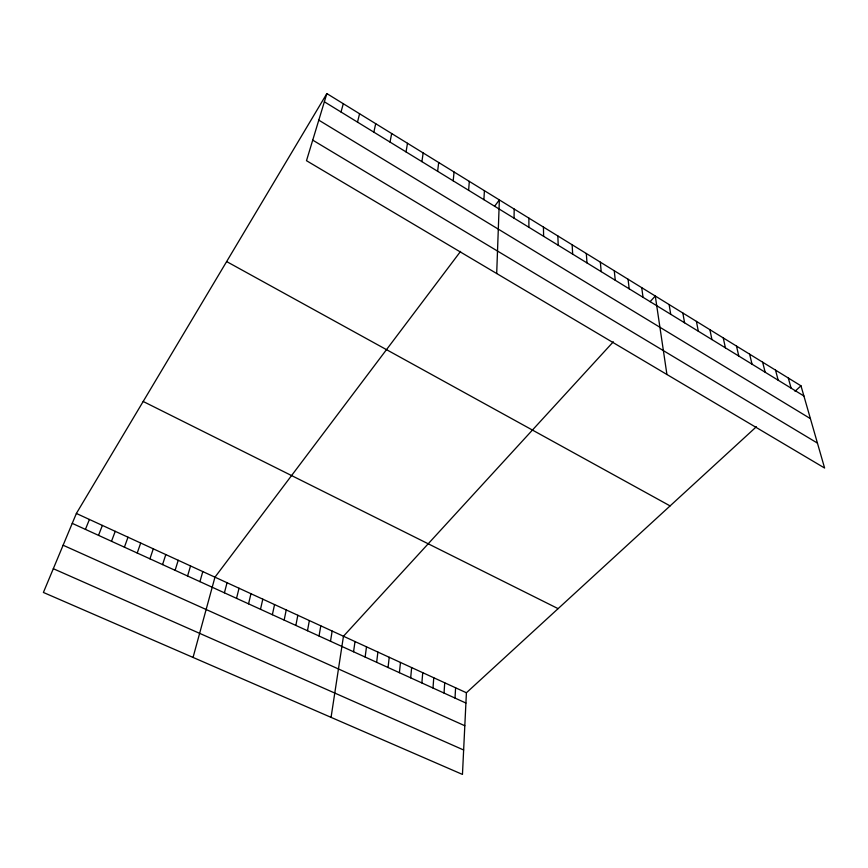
<?xml version="1.0" encoding="UTF-8"?>
<svg xmlns="http://www.w3.org/2000/svg" width="868" height="868" viewBox="0 0 868 868"><rect width="100%" height="100%" fill="white"/><g stroke="black" fill="none" stroke-linecap="round" stroke-linejoin="round"><path stroke-width="1.3" d="M514.04 218.161L514.192 209.058M496.691 273.518L499.371 199.922L494.586 206.258M756.408 426.72L466.409 692.762L462.46 774.419L43.4 592.453L76.373 513.465L326.856 93.581L800.98 385.826L824.6 468.026L306.491 160.699L326.856 93.581M455.006 698.078L455.602 687.792M483.899 199.673L484.409 190.7M444.036 693.065L444.72 682.79M432.991 688.02L433.761 677.756M468.622 190.298L469.317 181.39M421.87 682.953L422.738 672.689M410.683 677.843L411.638 667.579M453.194 180.837L454.072 171.994M399.41 672.7L400.474 662.447M388.061 667.514L389.222 657.282M437.624 171.289L438.687 162.522M376.647 662.306L377.895 652.074M365.135 657.054L366.491 646.834M353.558 651.77L355.012 641.55M421.913 161.643L423.161 152.952M331.066 717.359L343.457 636.244L613.329 341.797M330.502 641.246L332.162 631.047M406.04 151.911L407.493 143.285M319.033 636.005L320.802 625.828M307.489 630.732L309.355 620.566M390.014 142.081L391.674 133.542M295.858 625.427L297.832 615.271M284.151 620.088L286.234 609.933M272.368 614.707L274.559 604.573M373.848 132.153L375.703 123.69M260.498 609.293L262.798 599.17M248.552 603.835L250.96 593.723M357.507 122.128L359.58 113.751M236.53 598.345L239.047 588.244M224.411 592.811L227.047 582.732M341.015 112.015L343.294 103.715M193.054 657.434L214.96 577.177L460.572 251.384M199.933 581.647L202.797 571.589M187.564 575.994L190.548 565.958M175.108 570.309L178.222 560.283M162.566 564.591L165.799 554.576M149.936 558.818L153.289 548.826M137.22 553.014L140.692 543.043M124.406 547.165L128.008 537.205M111.505 541.285L115.238 531.335M98.518 535.35L102.37 525.422M85.422 529.371L89.415 519.465M650.11 301.673L655.286 296.021L666.928 374.499M795.023 391.284L800.98 385.826M53.317 568.703L463.642 749.995M63.114 545.234L464.814 725.746M72.239 523.361L465.91 703.047M76.373 513.465L466.409 692.762M143.187 401.472L558.091 608.642M226.646 261.572L670.085 505.903M312.73 140.139L817.439 443.103M318.795 120.153L810.408 418.636M324.361 101.795L803.909 396.003M788.307 378.014L791.106 388.159M775.525 370.137L778.195 380.238M762.625 362.184L765.175 372.242M749.616 354.166L752.035 364.18M736.498 346.082L738.787 356.054M723.261 337.923L725.409 347.851M709.905 329.688L711.923 339.572M696.429 321.388L698.306 331.218M682.845 313.001L684.57 322.787M669.12 304.549L670.714 314.292M641.734 287.666L643.025 297.301M628.063 279.246L629.202 288.827M614.273 270.74L615.26 280.266M600.352 262.169L601.188 271.63M586.312 253.51L586.996 262.928M572.153 244.776L572.663 254.14M557.853 235.966L558.211 245.264M543.433 227.08L543.618 236.313M528.883 218.107L528.894 227.286"/></g></svg>
